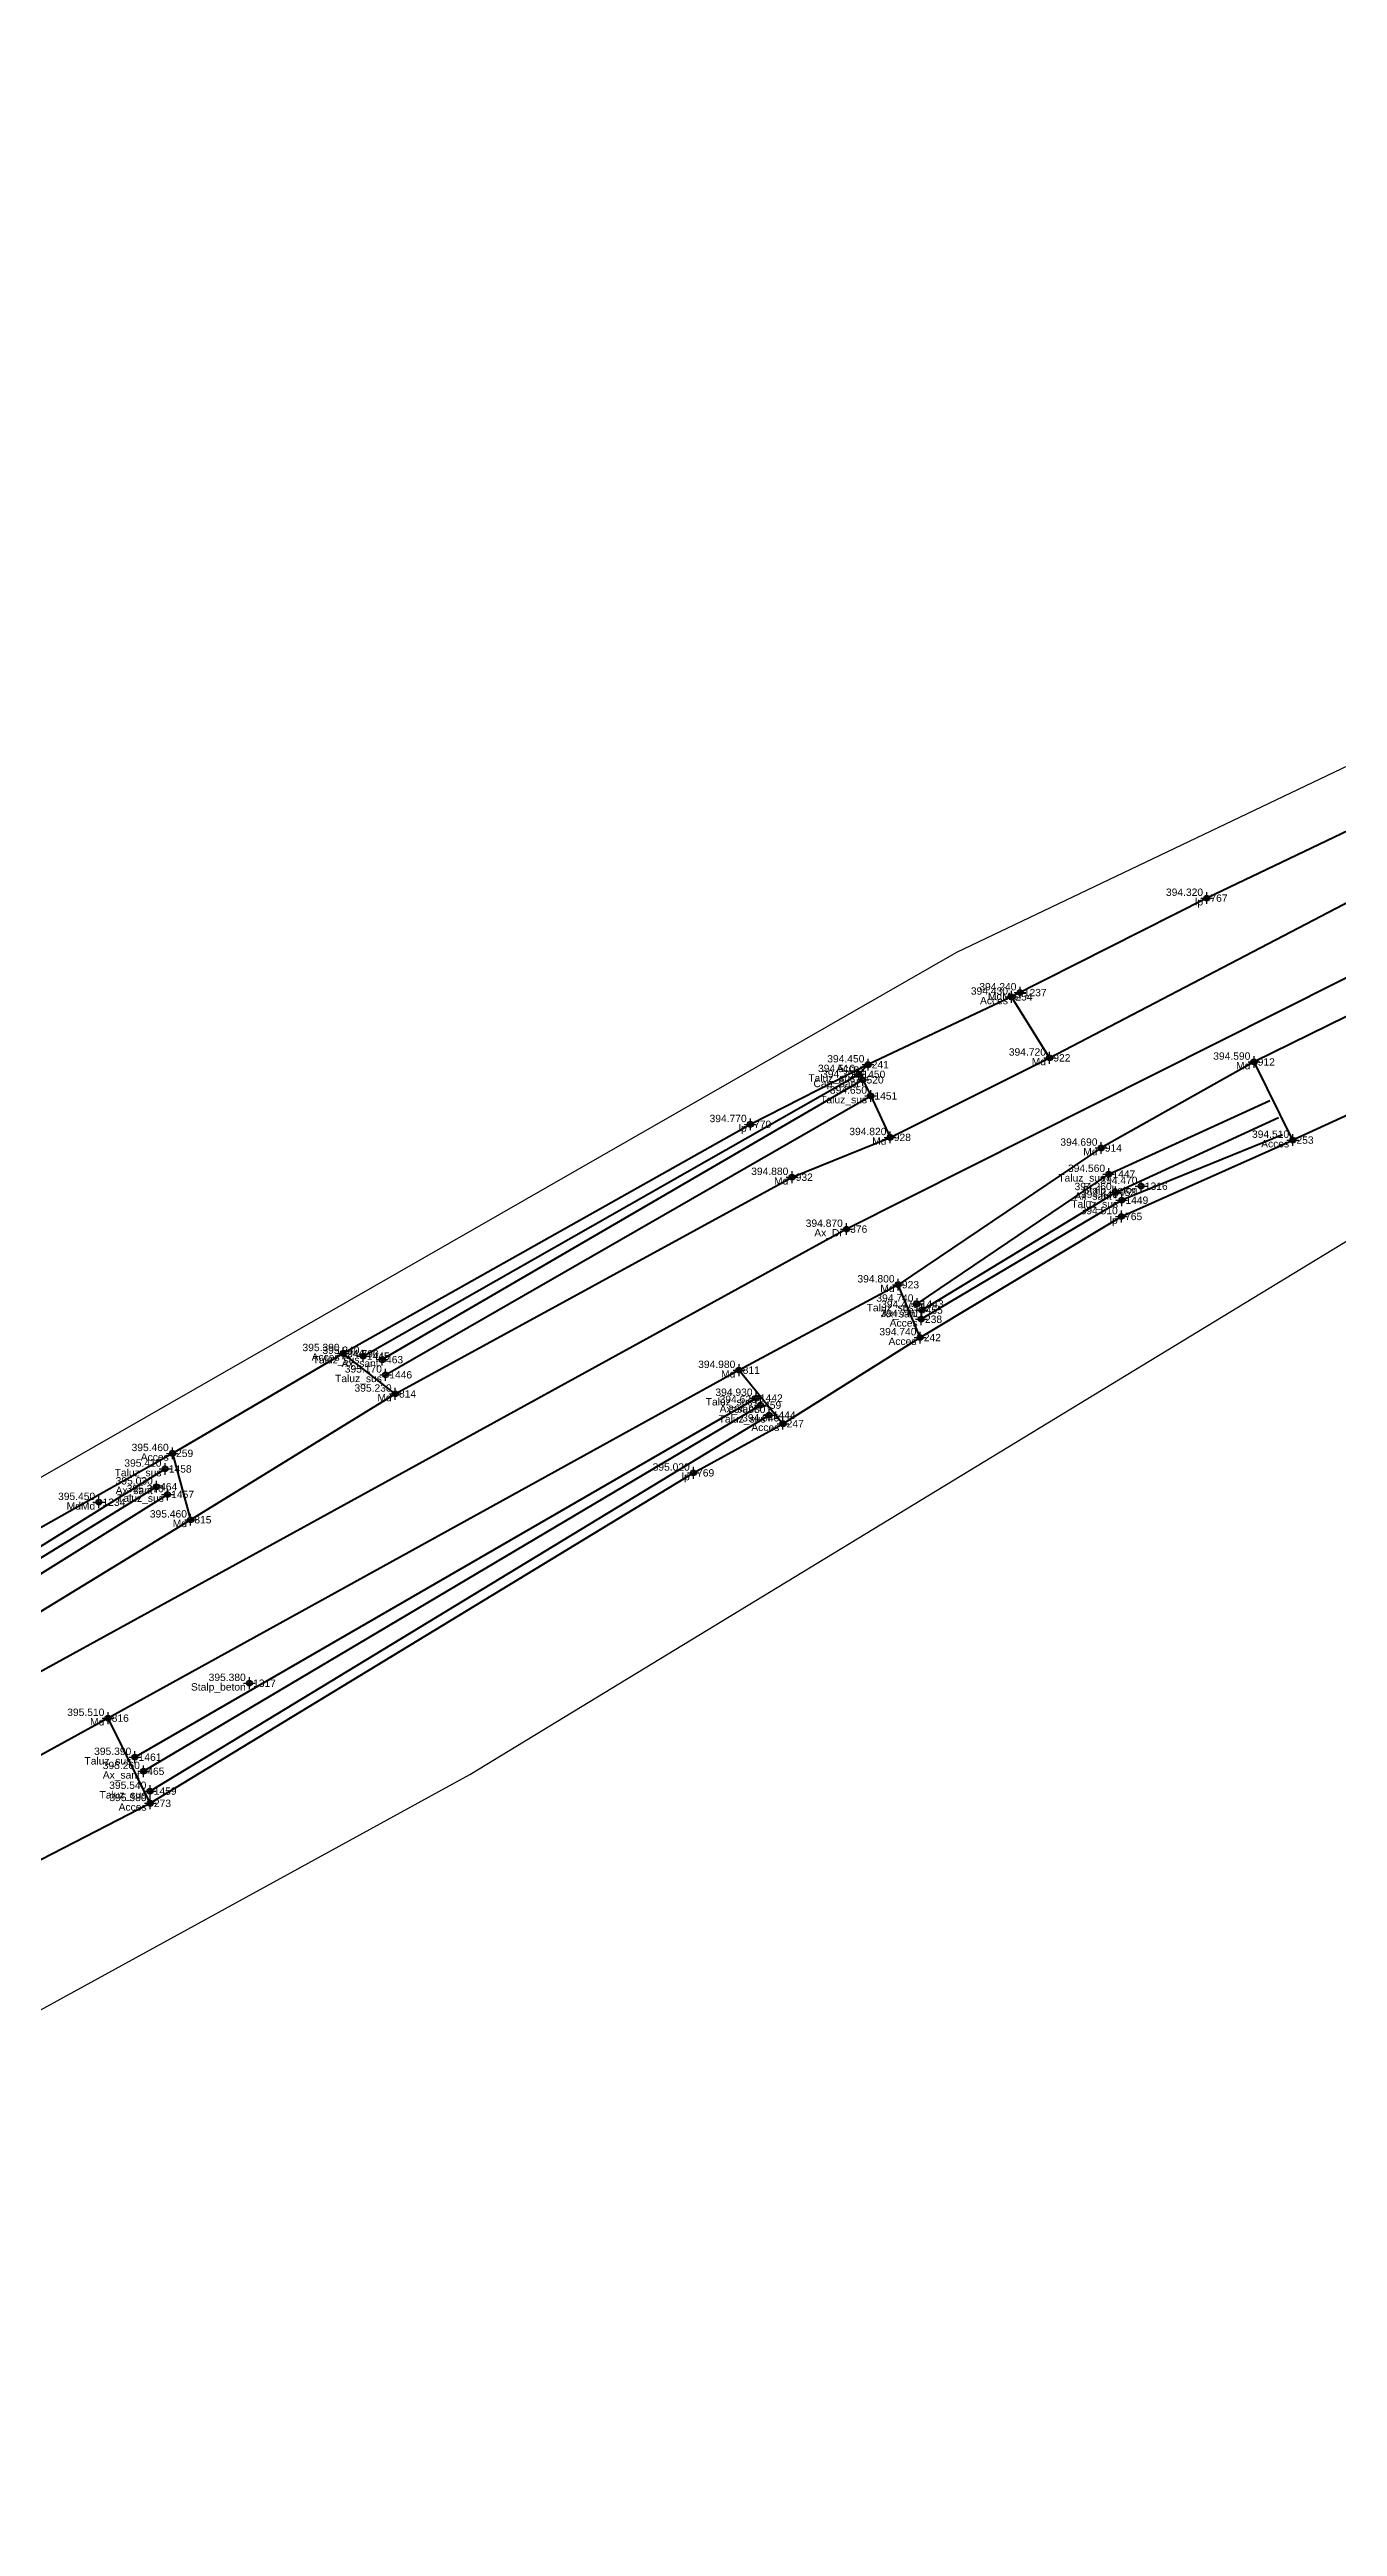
# Model space of a CAD drawing. Extents: x 396921 to 401273, y 555385 to 556691.
# Drawn here: x 400994.6 to 401038.4, y 555432.2 to 555516.3 of the extents above; entities that cross this region are included whole.
import ezdxf
from ezdxf.enums import TextEntityAlignment as Align

# ---------------------------------------------------------------- set-up
doc = ezdxf.new("R2010")
doc.units = 0
doc.header["$PDMODE"] = 34
doc.header["$PDSIZE"] = 0.2
for name, color, linetype in [('Boundary', 30, 'Continuous'), ('TOPO_CERC', 1, 'Continuous'), ('TOPO_CODE', 7, 'Continuous'), ('TOPO_ELEVATION', 7, 'Continuous'), ('TOPO_POINT_ID', 7, 'Continuous'), ('TOPO_POINTS', 7, 'Continuous'), ('TOPO_SYMBOL', 1, 'Continuous')]:
    doc.layers.add(name, color=color, linetype=linetype)
doc.layers.add('RO-LINES-LIN', color=7, linetype='Continuous', lineweight=25)
doc.styles.get("Standard").update_dxf_attribs({"font": 'arial.ttf'})

# ---------------------------------------------------------------- blocks, each defined once
blk = doc.blocks.new('PUNCTOPO')
at = {"layer": 'TOPO_CERC'}
blk.add_circle((0, 0), 0.25, dxfattribs=at)
at = {"layer": 'TOPO_SYMBOL'}
blk.add_point((0, 0), dxfattribs=at)

msp = doc.modelspace()

# ---------------------------------------------------------------- linework, layer by layer
at = {"layer": 'Boundary'}
for points in [[(400880.66, 555408.189), (400916.959, 555426.687), (400946.261, 555442.317), (400977.105, 555457.993), (401025.432, 555485.671), (401083.474, 555513.341), (401105.409, 555523.908), (401152.862, 555545.667), (401162.9, 555552.508), (401180.688, 555588.091), (401197.47, 555628.147), (401203.874, 555645.13), (401209.728, 555673.741)], [(400782.27, 555419.966), (400797.443, 555426.234), (400823.731, 555430.88), (400845.583, 555433.73), (400857.374, 555427.942), (400863.163, 555414.672), (400862.601, 555402.472), (400857.601, 555398.287), (400866.931, 555384.958), (400885.38, 555397.162), (400895.546, 555393.538), (400925.352, 555411.951), (401008.877, 555457.734), (401046.565, 555480.639), (401055.061, 555475.118), (401072.195, 555493.804), (401097.17, 555507.715), (401176.75, 555538.999), (401183.742, 555563.846), (401200.309, 555592.866), (401215.918, 555634.989), (401234.326, 555668.538)]]:
    msp.add_lwpolyline(points, dxfattribs=at)
at = {"layer": 'RO-LINES-LIN', "lineweight": 100}
for points in [[(401214.159, 555661.389, 395.68), (401208.976, 555638.929, 394.33), (401203.479, 555624.544, 393.87), (401178.708, 555569.229, 393.94), (401168.557, 555549.789, 393.88), (401164.726, 555545.703, 393.86), (401154.777, 555539.594, 393.87), (401118.275, 555524.8, 393.99), (401021.682, 555476.262, 394.87), (400953.042, 555438.594, 396.3), (400933.143, 555428.093, 396.67), (400917.402, 555420.535, 396.77), (400894.823, 555408.414, 396.69), (400875.034, 555399.312, 395.6)], [(401079.693, 555510.094, 394.36), (401051.755, 555496.01, 393.84), (401033.931, 555487.509, 394.32), (401027.298, 555484.153, 394.43)], [(400932.344, 555430.103, 396.56), (400940.787, 555434.485, 396.41), (400944.538, 555436.4, 396.33), (400952.756, 555440.131, 396.25), (400962.711, 555445.218, 396.07), (400967.765, 555447.829, 395.92), (400975.433, 555452.227, 395.76), (400981.324, 555455.35, 395.71), (400999.382, 555466.385, 395.46), (401006.341, 555470.663, 395.23), (401019.829, 555478.026, 394.88), (401023.165, 555479.379, 394.82), (401028.589, 555482.081, 394.72), (401080.095, 555508.961, 394.35)], [(401040.578, 555484.418, 394.49), (401035.539, 555481.942, 394.59), (401030.341, 555479.019, 394.69), (401023.442, 555474.373, 394.8), (401018.027, 555471.468, 394.98), (400996.573, 555459.644, 395.51), (400991.991, 555457.128, 395.58), (400971.849, 555445.501, 395.9), (400967.286, 555443.093, 395.97), (400958.042, 555438.767, 396.21), (400953.614, 555436.631, 396.32), (400945.067, 555431.822, 396.47), (400940.735, 555429.271, 396.58), (400922.103, 555420.452, 396.79), (400916.597, 555417.666, 396.8), (400898.717, 555405.81, 396.93), (400895.384, 555402.911, 396.97), (400890.683, 555398.99, 397.11)], [(401027.298, 555484.153, 394.43), (401022.415, 555481.85, 394.45), (401022.099, 555481.522, 394.51), (401022.238, 555481.334, 394.35), (401022.505, 555480.787, 394.65), (401023.165, 555479.379, 394.82), (401028.589, 555482.081, 394.72), (401027.298, 555484.153, 394.43)], [(401040.578, 555484.418, 394.49), (401041.632, 555481.47, 394.4), (401036.857, 555479.287, 394.51), (401035.539, 555481.942, 394.59)], [(401022.415, 555481.85, 394.45), (401018.413, 555479.821, 394.77), (401004.572, 555472.039, 395.39), (401004.572, 555472.039, 395.39)], [(401005.248, 555471.947, 395.24), (401022.099, 555481.522, 394.51)], [(401022.238, 555481.334, 394.35), (401005.899, 555471.826, 394.79)], [(401006.01, 555471.311, 395.17), (401022.505, 555480.787, 394.65)], [(401024.084, 555473.719, 394.74), (401030.6, 555478.129, 394.56), (401036.076, 555480.633, 394.434)], [(401024.249, 555473.51, 394.47), (401030.824, 555477.511, 394.26), (401036.373, 555480.053, 394.142)], [(401024.186, 555472.576, 394.74), (401031.03, 555476.691, 394.51), (401036.857, 555479.287, 394.51)], [(401036.51, 555479.463, 394.42), (401031.041, 555477.244, 394.44), (401024.225, 555473.199, 394.74)], [(401018.027, 555471.468, 394.98), (401019.522, 555469.649, 394.94), (401024.186, 555472.576, 394.74), (401023.442, 555474.373, 394.8)], [(401006.341, 555470.663, 395.23), (401004.572, 555472.039, 395.39), (400998.761, 555468.642, 395.46), (400999.382, 555466.385, 395.46)], [(400997.488, 555458.318, 395.39), (401018.612, 555470.519, 394.93)], [(400997.781, 555457.838, 395.26), (401018.755, 555470.28, 394.62)], [(401019.051, 555469.939, 394.93), (400998.001, 555457.164, 395.54)], [(400998.008, 555456.749, 395.58), (401016.477, 555467.979, 395.02), (401019.522, 555469.649, 394.94)], [(400998.761, 555468.642, 395.46), (400985.03, 555460.913, 395.58), (400980.165, 555457.305, 395.49)], [(400980.315, 555456.798, 395.6), (400998.514, 555468.113, 395.41)], [(400998.218, 555467.507, 395.03), (400980.54, 555456.637, 395.38)], [(400980.921, 555456.196, 395.59), (400998.595, 555467.244, 395.37)], [(400991.991, 555457.128, 395.58), (400993.22, 555455.452, 395.647), (400993.585, 555454.481, 395.68), (400998.008, 555456.749, 395.58), (400996.573, 555459.644, 395.51)]]:
    msp.add_polyline3d(points, dxfattribs=at)

# ---------------------------------------------------------------- block references
at = {"layer": 'TOPO_POINTS'}
ref = msp.add_blockref('PUNCTOPO', (401033.931, 555487.509, 394.32), dxfattribs=dict(at, xscale=0.25, yscale=0.25, zscale=0.25))
ref.add_attrib('POINT', '767', dxfattribs={"layer": 'TOPO_POINT_ID', "height": 0.25}).set_placement((401034.056, 555487.509, 394.32), align=Align.MIDDLE_LEFT)
ref.add_attrib('ELEVATION', '394.320', dxfattribs={"layer": 'TOPO_ELEVATION', "height": 0.25}).set_placement((401033.806, 555487.509, 394.32), align=Align.BOTTOM_RIGHT)
ref.add_attrib('CODE', 'lp', dxfattribs={"layer": 'TOPO_CODE', "height": 0.25}).set_placement((401033.806, 555487.509, 394.32), align=Align.TOP_RIGHT)
ref = msp.add_blockref('PUNCTOPO', (401027.585, 555484.299, 394.24), dxfattribs=dict(at, xscale=0.25, yscale=0.25, zscale=0.25))
ref.add_attrib('POINT', '1237', dxfattribs={"layer": 'TOPO_POINT_ID', "height": 0.25}).set_placement((401027.71, 555484.299, 394.24), align=Align.MIDDLE_LEFT)
ref.add_attrib('ELEVATION', '394.240', dxfattribs={"layer": 'TOPO_ELEVATION', "height": 0.25}).set_placement((401027.46, 555484.299, 394.24), align=Align.BOTTOM_RIGHT)
ref.add_attrib('CODE', 'MdMd', dxfattribs={"layer": 'TOPO_CODE', "height": 0.25}).set_placement((401027.46, 555484.299, 394.24), align=Align.TOP_RIGHT)
ref = msp.add_blockref('PUNCTOPO', (401027.298, 555484.153, 394.43), dxfattribs=dict(at, xscale=0.25, yscale=0.25, zscale=0.25))
ref.add_attrib('POINT', '254', dxfattribs={"layer": 'TOPO_POINT_ID', "height": 0.25}).set_placement((401027.423, 555484.153, 394.43), align=Align.MIDDLE_LEFT)
ref.add_attrib('ELEVATION', '394.430', dxfattribs={"layer": 'TOPO_ELEVATION', "height": 0.25}).set_placement((401027.173, 555484.153, 394.43), align=Align.BOTTOM_RIGHT)
ref.add_attrib('CODE', 'Acces', dxfattribs={"layer": 'TOPO_CODE', "height": 0.25}).set_placement((401027.173, 555484.153, 394.43), align=Align.TOP_RIGHT)
ref = msp.add_blockref('PUNCTOPO', (401022.415, 555481.85, 394.45), dxfattribs=dict(at, xscale=0.25, yscale=0.25, zscale=0.25))
ref.add_attrib('POINT', '241', dxfattribs={"layer": 'TOPO_POINT_ID', "height": 0.25}).set_placement((401022.54, 555481.85, 394.45), align=Align.MIDDLE_LEFT)
ref.add_attrib('ELEVATION', '394.450', dxfattribs={"layer": 'TOPO_ELEVATION', "height": 0.25}).set_placement((401022.29, 555481.85, 394.45), align=Align.BOTTOM_RIGHT)
ref.add_attrib('CODE', 'Acces', dxfattribs={"layer": 'TOPO_CODE', "height": 0.25}).set_placement((401022.29, 555481.85, 394.45), align=Align.TOP_RIGHT)
ref = msp.add_blockref('PUNCTOPO', (401028.589, 555482.081, 394.72), dxfattribs=dict(at, xscale=0.25, yscale=0.25, zscale=0.25))
ref.add_attrib('POINT', '922', dxfattribs={"layer": 'TOPO_POINT_ID', "height": 0.25}).set_placement((401028.714, 555482.081, 394.72), align=Align.MIDDLE_LEFT)
ref.add_attrib('ELEVATION', '394.720', dxfattribs={"layer": 'TOPO_ELEVATION', "height": 0.25}).set_placement((401028.464, 555482.081, 394.72), align=Align.BOTTOM_RIGHT)
ref.add_attrib('CODE', 'Md', dxfattribs={"layer": 'TOPO_CODE', "height": 0.25}).set_placement((401028.464, 555482.081, 394.72), align=Align.TOP_RIGHT)
ref = msp.add_blockref('PUNCTOPO', (401035.539, 555481.942, 394.59), dxfattribs=dict(at, xscale=0.25, yscale=0.25, zscale=0.25))
ref.add_attrib('POINT', '912', dxfattribs={"layer": 'TOPO_POINT_ID', "height": 0.25}).set_placement((401035.664, 555481.942, 394.59), align=Align.MIDDLE_LEFT)
ref.add_attrib('ELEVATION', '394.590', dxfattribs={"layer": 'TOPO_ELEVATION', "height": 0.25}).set_placement((401035.414, 555481.942, 394.59), align=Align.BOTTOM_RIGHT)
ref.add_attrib('CODE', 'Md', dxfattribs={"layer": 'TOPO_CODE', "height": 0.25}).set_placement((401035.414, 555481.942, 394.59), align=Align.TOP_RIGHT)
ref = msp.add_blockref('PUNCTOPO', (401022.099, 555481.522, 394.51), dxfattribs=dict(at, xscale=0.25, yscale=0.25, zscale=0.25))
ref.add_attrib('POINT', '1450', dxfattribs={"layer": 'TOPO_POINT_ID', "height": 0.25}).set_placement((401022.224, 555481.522, 394.51), align=Align.MIDDLE_LEFT)
ref.add_attrib('ELEVATION', '394.510', dxfattribs={"layer": 'TOPO_ELEVATION', "height": 0.25}).set_placement((401021.974, 555481.522, 394.51), align=Align.BOTTOM_RIGHT)
ref.add_attrib('CODE', 'Taluz_sus', dxfattribs={"layer": 'TOPO_CODE', "height": 0.25}).set_placement((401021.974, 555481.522, 394.51), align=Align.TOP_RIGHT)
ref = msp.add_blockref('PUNCTOPO', (401022.238, 555481.334, 394.35), dxfattribs=dict(at, xscale=0.25, yscale=0.25, zscale=0.25))
ref.add_attrib('POINT', '520', dxfattribs={"layer": 'TOPO_POINT_ID', "height": 0.25}).set_placement((401022.363, 555481.334, 394.35), align=Align.MIDDLE_LEFT)
ref.add_attrib('ELEVATION', '394.350', dxfattribs={"layer": 'TOPO_ELEVATION', "height": 0.25}).set_placement((401022.113, 555481.334, 394.35), align=Align.BOTTOM_RIGHT)
ref.add_attrib('CODE', 'Cap_Sant', dxfattribs={"layer": 'TOPO_CODE', "height": 0.25}).set_placement((401022.113, 555481.334, 394.35), align=Align.TOP_RIGHT)
ref = msp.add_blockref('PUNCTOPO', (401022.505, 555480.787, 394.65), dxfattribs=dict(at, xscale=0.25, yscale=0.25, zscale=0.25))
ref.add_attrib('POINT', '1451', dxfattribs={"layer": 'TOPO_POINT_ID', "height": 0.25}).set_placement((401022.63, 555480.787, 394.65), align=Align.MIDDLE_LEFT)
ref.add_attrib('ELEVATION', '394.650', dxfattribs={"layer": 'TOPO_ELEVATION', "height": 0.25}).set_placement((401022.38, 555480.787, 394.65), align=Align.BOTTOM_RIGHT)
ref.add_attrib('CODE', 'Taluz_sus', dxfattribs={"layer": 'TOPO_CODE', "height": 0.25}).set_placement((401022.38, 555480.787, 394.65), align=Align.TOP_RIGHT)
ref = msp.add_blockref('PUNCTOPO', (401018.413, 555479.821, 394.77), dxfattribs=dict(at, xscale=0.25, yscale=0.25, zscale=0.25))
ref.add_attrib('POINT', '770', dxfattribs={"layer": 'TOPO_POINT_ID', "height": 0.25}).set_placement((401018.538, 555479.821, 394.77), align=Align.MIDDLE_LEFT)
ref.add_attrib('ELEVATION', '394.770', dxfattribs={"layer": 'TOPO_ELEVATION', "height": 0.25}).set_placement((401018.288, 555479.821, 394.77), align=Align.BOTTOM_RIGHT)
ref.add_attrib('CODE', 'lp', dxfattribs={"layer": 'TOPO_CODE', "height": 0.25}).set_placement((401018.288, 555479.821, 394.77), align=Align.TOP_RIGHT)
ref = msp.add_blockref('PUNCTOPO', (401023.165, 555479.379, 394.82), dxfattribs=dict(at, xscale=0.25, yscale=0.25, zscale=0.25))
ref.add_attrib('POINT', '928', dxfattribs={"layer": 'TOPO_POINT_ID', "height": 0.25}).set_placement((401023.29, 555479.379, 394.82), align=Align.MIDDLE_LEFT)
ref.add_attrib('ELEVATION', '394.820', dxfattribs={"layer": 'TOPO_ELEVATION', "height": 0.25}).set_placement((401023.04, 555479.379, 394.82), align=Align.BOTTOM_RIGHT)
ref.add_attrib('CODE', 'Md', dxfattribs={"layer": 'TOPO_CODE', "height": 0.25}).set_placement((401023.04, 555479.379, 394.82), align=Align.TOP_RIGHT)
ref = msp.add_blockref('PUNCTOPO', (401036.857, 555479.287, 394.51), dxfattribs=dict(at, xscale=0.25, yscale=0.25, zscale=0.25))
ref.add_attrib('POINT', '253', dxfattribs={"layer": 'TOPO_POINT_ID', "height": 0.25}).set_placement((401036.982, 555479.287, 394.51), align=Align.MIDDLE_LEFT)
ref.add_attrib('ELEVATION', '394.510', dxfattribs={"layer": 'TOPO_ELEVATION', "height": 0.25}).set_placement((401036.732, 555479.287, 394.51), align=Align.BOTTOM_RIGHT)
ref.add_attrib('CODE', 'Acces', dxfattribs={"layer": 'TOPO_CODE', "height": 0.25}).set_placement((401036.732, 555479.287, 394.51), align=Align.TOP_RIGHT)
ref = msp.add_blockref('PUNCTOPO', (401030.341, 555479.019, 394.69), dxfattribs=dict(at, xscale=0.25, yscale=0.25, zscale=0.25))
ref.add_attrib('POINT', '914', dxfattribs={"layer": 'TOPO_POINT_ID', "height": 0.25}).set_placement((401030.466, 555479.019, 394.69), align=Align.MIDDLE_LEFT)
ref.add_attrib('ELEVATION', '394.690', dxfattribs={"layer": 'TOPO_ELEVATION', "height": 0.25}).set_placement((401030.216, 555479.019, 394.69), align=Align.BOTTOM_RIGHT)
ref.add_attrib('CODE', 'Md', dxfattribs={"layer": 'TOPO_CODE', "height": 0.25}).set_placement((401030.216, 555479.019, 394.69), align=Align.TOP_RIGHT)
ref = msp.add_blockref('PUNCTOPO', (401019.829, 555478.026, 394.88), dxfattribs=dict(at, xscale=0.25, yscale=0.25, zscale=0.25))
ref.add_attrib('POINT', '932', dxfattribs={"layer": 'TOPO_POINT_ID', "height": 0.25}).set_placement((401019.954, 555478.026, 394.88), align=Align.MIDDLE_LEFT)
ref.add_attrib('ELEVATION', '394.880', dxfattribs={"layer": 'TOPO_ELEVATION', "height": 0.25}).set_placement((401019.704, 555478.026, 394.88), align=Align.BOTTOM_RIGHT)
ref.add_attrib('CODE', 'Md', dxfattribs={"layer": 'TOPO_CODE', "height": 0.25}).set_placement((401019.704, 555478.026, 394.88), align=Align.TOP_RIGHT)
ref = msp.add_blockref('PUNCTOPO', (401030.6, 555478.129, 394.56), dxfattribs=dict(at, xscale=0.25, yscale=0.25, zscale=0.25))
ref.add_attrib('POINT', '1447', dxfattribs={"layer": 'TOPO_POINT_ID', "height": 0.25}).set_placement((401030.725, 555478.129, 394.56), align=Align.MIDDLE_LEFT)
ref.add_attrib('ELEVATION', '394.560', dxfattribs={"layer": 'TOPO_ELEVATION', "height": 0.25}).set_placement((401030.475, 555478.129, 394.56), align=Align.BOTTOM_RIGHT)
ref.add_attrib('CODE', 'Taluz_sus', dxfattribs={"layer": 'TOPO_CODE', "height": 0.25}).set_placement((401030.475, 555478.129, 394.56), align=Align.TOP_RIGHT)
ref = msp.add_blockref('PUNCTOPO', (401031.7, 555477.719, 394.47), dxfattribs=dict(at, xscale=0.25, yscale=0.25, zscale=0.25))
ref.add_attrib('POINT', '1316', dxfattribs={"layer": 'TOPO_POINT_ID', "height": 0.25}).set_placement((401031.825, 555477.719, 394.47), align=Align.MIDDLE_LEFT)
ref.add_attrib('ELEVATION', '394.470', dxfattribs={"layer": 'TOPO_ELEVATION', "height": 0.25}).set_placement((401031.575, 555477.719, 394.47), align=Align.BOTTOM_RIGHT)
ref.add_attrib('CODE', 'Stalp_beton', dxfattribs={"layer": 'TOPO_CODE', "height": 0.25}).set_placement((401031.575, 555477.719, 394.47), align=Align.TOP_RIGHT)
ref = msp.add_blockref('PUNCTOPO', (401031.041, 555477.244, 394.44), dxfattribs=dict(at, xscale=0.25, yscale=0.25, zscale=0.25))
ref.add_attrib('POINT', '1449', dxfattribs={"layer": 'TOPO_POINT_ID', "height": 0.25}).set_placement((401031.166, 555477.244, 394.44), align=Align.MIDDLE_LEFT)
ref.add_attrib('ELEVATION', '394.440', dxfattribs={"layer": 'TOPO_ELEVATION', "height": 0.25}).set_placement((401030.916, 555477.244, 394.44), align=Align.BOTTOM_RIGHT)
ref.add_attrib('CODE', 'Taluz_sus', dxfattribs={"layer": 'TOPO_CODE', "height": 0.25}).set_placement((401030.916, 555477.244, 394.44), align=Align.TOP_RIGHT)
ref = msp.add_blockref('PUNCTOPO', (401030.824, 555477.511, 394.26), dxfattribs=dict(at, xscale=0.25, yscale=0.25, zscale=0.25))
ref.add_attrib('POINT', '453', dxfattribs={"layer": 'TOPO_POINT_ID', "height": 0.25}).set_placement((401030.949, 555477.511, 394.26), align=Align.MIDDLE_LEFT)
ref.add_attrib('ELEVATION', '394.260', dxfattribs={"layer": 'TOPO_ELEVATION', "height": 0.25}).set_placement((401030.699, 555477.511, 394.26), align=Align.BOTTOM_RIGHT)
ref.add_attrib('CODE', 'Ax_sant', dxfattribs={"layer": 'TOPO_CODE', "height": 0.25}).set_placement((401030.699, 555477.511, 394.26), align=Align.TOP_RIGHT)
ref = msp.add_blockref('PUNCTOPO', (401031.03, 555476.691, 394.51), dxfattribs=dict(at, xscale=0.25, yscale=0.25, zscale=0.25))
ref.add_attrib('POINT', '765', dxfattribs={"layer": 'TOPO_POINT_ID', "height": 0.25}).set_placement((401031.155, 555476.691, 394.51), align=Align.MIDDLE_LEFT)
ref.add_attrib('ELEVATION', '394.510', dxfattribs={"layer": 'TOPO_ELEVATION', "height": 0.25}).set_placement((401030.905, 555476.691, 394.51), align=Align.BOTTOM_RIGHT)
ref.add_attrib('CODE', 'lp', dxfattribs={"layer": 'TOPO_CODE', "height": 0.25}).set_placement((401030.905, 555476.691, 394.51), align=Align.TOP_RIGHT)
ref = msp.add_blockref('PUNCTOPO', (401021.682, 555476.262, 394.87), dxfattribs=dict(at, xscale=0.25, yscale=0.25, zscale=0.25))
ref.add_attrib('POINT', '376', dxfattribs={"layer": 'TOPO_POINT_ID', "height": 0.25}).set_placement((401021.807, 555476.262, 394.87), align=Align.MIDDLE_LEFT)
ref.add_attrib('ELEVATION', '394.870', dxfattribs={"layer": 'TOPO_ELEVATION', "height": 0.25}).set_placement((401021.557, 555476.262, 394.87), align=Align.BOTTOM_RIGHT)
ref.add_attrib('CODE', 'Ax_Dr', dxfattribs={"layer": 'TOPO_CODE', "height": 0.25}).set_placement((401021.557, 555476.262, 394.87), align=Align.TOP_RIGHT)
ref = msp.add_blockref('PUNCTOPO', (401023.442, 555474.373, 394.8), dxfattribs=dict(at, xscale=0.25, yscale=0.25, zscale=0.25))
ref.add_attrib('POINT', '923', dxfattribs={"layer": 'TOPO_POINT_ID', "height": 0.25}).set_placement((401023.567, 555474.373, 394.8), align=Align.MIDDLE_LEFT)
ref.add_attrib('ELEVATION', '394.800', dxfattribs={"layer": 'TOPO_ELEVATION', "height": 0.25}).set_placement((401023.317, 555474.373, 394.8), align=Align.BOTTOM_RIGHT)
ref.add_attrib('CODE', 'Md', dxfattribs={"layer": 'TOPO_CODE', "height": 0.25}).set_placement((401023.317, 555474.373, 394.8), align=Align.TOP_RIGHT)
ref = msp.add_blockref('PUNCTOPO', (401024.084, 555473.719, 394.74), dxfattribs=dict(at, xscale=0.25, yscale=0.25, zscale=0.25))
ref.add_attrib('POINT', '1443', dxfattribs={"layer": 'TOPO_POINT_ID', "height": 0.25}).set_placement((401024.209, 555473.719, 394.74), align=Align.MIDDLE_LEFT)
ref.add_attrib('ELEVATION', '394.740', dxfattribs={"layer": 'TOPO_ELEVATION', "height": 0.25}).set_placement((401023.959, 555473.719, 394.74), align=Align.BOTTOM_RIGHT)
ref.add_attrib('CODE', 'Taluz_sus', dxfattribs={"layer": 'TOPO_CODE', "height": 0.25}).set_placement((401023.959, 555473.719, 394.74), align=Align.TOP_RIGHT)
ref = msp.add_blockref('PUNCTOPO', (401024.249, 555473.51, 394.47), dxfattribs=dict(at, xscale=0.25, yscale=0.25, zscale=0.25))
ref.add_attrib('POINT', '455', dxfattribs={"layer": 'TOPO_POINT_ID', "height": 0.25}).set_placement((401024.374, 555473.51, 394.47), align=Align.MIDDLE_LEFT)
ref.add_attrib('ELEVATION', '394.470', dxfattribs={"layer": 'TOPO_ELEVATION', "height": 0.25}).set_placement((401024.124, 555473.51, 394.47), align=Align.BOTTOM_RIGHT)
ref.add_attrib('CODE', 'Ax_sant', dxfattribs={"layer": 'TOPO_CODE', "height": 0.25}).set_placement((401024.124, 555473.51, 394.47), align=Align.TOP_RIGHT)
ref = msp.add_blockref('PUNCTOPO', (401024.186, 555472.576, 394.74), dxfattribs=dict(at, xscale=0.25, yscale=0.25, zscale=0.25))
ref.add_attrib('POINT', '242', dxfattribs={"layer": 'TOPO_POINT_ID', "height": 0.25}).set_placement((401024.311, 555472.576, 394.74), align=Align.MIDDLE_LEFT)
ref.add_attrib('ELEVATION', '394.740', dxfattribs={"layer": 'TOPO_ELEVATION', "height": 0.25}).set_placement((401024.061, 555472.576, 394.74), align=Align.BOTTOM_RIGHT)
ref.add_attrib('CODE', 'Acces', dxfattribs={"layer": 'TOPO_CODE', "height": 0.25}).set_placement((401024.061, 555472.576, 394.74), align=Align.TOP_RIGHT)
ref = msp.add_blockref('PUNCTOPO', (401024.225, 555473.199, 394.74), dxfattribs=dict(at, xscale=0.25, yscale=0.25, zscale=0.25))
ref.add_attrib('POINT', '238', dxfattribs={"layer": 'TOPO_POINT_ID', "height": 0.25}).set_placement((401024.35, 555473.199, 394.74), align=Align.MIDDLE_LEFT)
ref.add_attrib('ELEVATION', '394.740', dxfattribs={"layer": 'TOPO_ELEVATION', "height": 0.25}).set_placement((401024.1, 555473.199, 394.74), align=Align.BOTTOM_RIGHT)
ref.add_attrib('CODE', 'Acces', dxfattribs={"layer": 'TOPO_CODE', "height": 0.25}).set_placement((401024.1, 555473.199, 394.74), align=Align.TOP_RIGHT)
ref = msp.add_blockref('PUNCTOPO', (401004.572, 555472.039, 395.39), dxfattribs=dict(at, xscale=0.25, yscale=0.25, zscale=0.25))
ref.add_attrib('POINT', '244', dxfattribs={"layer": 'TOPO_POINT_ID', "height": 0.25}).set_placement((401004.697, 555472.039, 395.39), align=Align.MIDDLE_LEFT)
ref.add_attrib('ELEVATION', '395.390', dxfattribs={"layer": 'TOPO_ELEVATION', "height": 0.25}).set_placement((401004.447, 555472.039, 395.39), align=Align.BOTTOM_RIGHT)
ref.add_attrib('CODE', 'Acces', dxfattribs={"layer": 'TOPO_CODE', "height": 0.25}).set_placement((401004.447, 555472.039, 395.39), align=Align.TOP_RIGHT)
ref = msp.add_blockref('PUNCTOPO', (401005.248, 555471.947, 395.24), dxfattribs=dict(at, xscale=0.25, yscale=0.25, zscale=0.25))
ref.add_attrib('POINT', '1445', dxfattribs={"layer": 'TOPO_POINT_ID', "height": 0.25}).set_placement((401005.373, 555471.947, 395.24), align=Align.MIDDLE_LEFT)
ref.add_attrib('ELEVATION', '395.240', dxfattribs={"layer": 'TOPO_ELEVATION', "height": 0.25}).set_placement((401005.123, 555471.947, 395.24), align=Align.BOTTOM_RIGHT)
ref.add_attrib('CODE', 'Taluz_sus', dxfattribs={"layer": 'TOPO_CODE', "height": 0.25}).set_placement((401005.123, 555471.947, 395.24), align=Align.TOP_RIGHT)
ref = msp.add_blockref('PUNCTOPO', (401005.899, 555471.826, 394.79), dxfattribs=dict(at, xscale=0.25, yscale=0.25, zscale=0.25))
ref.add_attrib('POINT', '463', dxfattribs={"layer": 'TOPO_POINT_ID', "height": 0.25}).set_placement((401006.024, 555471.826, 394.79), align=Align.MIDDLE_LEFT)
ref.add_attrib('ELEVATION', '394.790', dxfattribs={"layer": 'TOPO_ELEVATION', "height": 0.25}).set_placement((401005.774, 555471.826, 394.79), align=Align.BOTTOM_RIGHT)
ref.add_attrib('CODE', 'Ax_sant', dxfattribs={"layer": 'TOPO_CODE', "height": 0.25}).set_placement((401005.774, 555471.826, 394.79), align=Align.TOP_RIGHT)
ref = msp.add_blockref('PUNCTOPO', (401006.01, 555471.311, 395.17), dxfattribs=dict(at, xscale=0.25, yscale=0.25, zscale=0.25))
ref.add_attrib('POINT', '1446', dxfattribs={"layer": 'TOPO_POINT_ID', "height": 0.25}).set_placement((401006.135, 555471.311, 395.17), align=Align.MIDDLE_LEFT)
ref.add_attrib('ELEVATION', '395.170', dxfattribs={"layer": 'TOPO_ELEVATION', "height": 0.25}).set_placement((401005.885, 555471.311, 395.17), align=Align.BOTTOM_RIGHT)
ref.add_attrib('CODE', 'Taluz_sus', dxfattribs={"layer": 'TOPO_CODE', "height": 0.25}).set_placement((401005.885, 555471.311, 395.17), align=Align.TOP_RIGHT)
ref = msp.add_blockref('PUNCTOPO', (401018.027, 555471.468, 394.98), dxfattribs=dict(at, xscale=0.25, yscale=0.25, zscale=0.25))
ref.add_attrib('POINT', '811', dxfattribs={"layer": 'TOPO_POINT_ID', "height": 0.25}).set_placement((401018.152, 555471.468, 394.98), align=Align.MIDDLE_LEFT)
ref.add_attrib('ELEVATION', '394.980', dxfattribs={"layer": 'TOPO_ELEVATION', "height": 0.25}).set_placement((401017.902, 555471.468, 394.98), align=Align.BOTTOM_RIGHT)
ref.add_attrib('CODE', 'Md', dxfattribs={"layer": 'TOPO_CODE', "height": 0.25}).set_placement((401017.902, 555471.468, 394.98), align=Align.TOP_RIGHT)
ref = msp.add_blockref('PUNCTOPO', (401006.341, 555470.663, 395.23), dxfattribs=dict(at, xscale=0.25, yscale=0.25, zscale=0.25))
ref.add_attrib('POINT', '814', dxfattribs={"layer": 'TOPO_POINT_ID', "height": 0.25}).set_placement((401006.466, 555470.663, 395.23), align=Align.MIDDLE_LEFT)
ref.add_attrib('ELEVATION', '395.230', dxfattribs={"layer": 'TOPO_ELEVATION', "height": 0.25}).set_placement((401006.216, 555470.663, 395.23), align=Align.BOTTOM_RIGHT)
ref.add_attrib('CODE', 'Md', dxfattribs={"layer": 'TOPO_CODE', "height": 0.25}).set_placement((401006.216, 555470.663, 395.23), align=Align.TOP_RIGHT)
ref = msp.add_blockref('PUNCTOPO', (401018.612, 555470.519, 394.93), dxfattribs=dict(at, xscale=0.25, yscale=0.25, zscale=0.25))
ref.add_attrib('POINT', '1442', dxfattribs={"layer": 'TOPO_POINT_ID', "height": 0.25}).set_placement((401018.737, 555470.519, 394.93), align=Align.MIDDLE_LEFT)
ref.add_attrib('ELEVATION', '394.930', dxfattribs={"layer": 'TOPO_ELEVATION', "height": 0.25}).set_placement((401018.487, 555470.519, 394.93), align=Align.BOTTOM_RIGHT)
ref.add_attrib('CODE', 'Taluz_sus', dxfattribs={"layer": 'TOPO_CODE', "height": 0.25}).set_placement((401018.487, 555470.519, 394.93), align=Align.TOP_RIGHT)
ref = msp.add_blockref('PUNCTOPO', (401018.755, 555470.28, 394.62), dxfattribs=dict(at, xscale=0.25, yscale=0.25, zscale=0.25))
ref.add_attrib('POINT', '459', dxfattribs={"layer": 'TOPO_POINT_ID', "height": 0.25}).set_placement((401018.88, 555470.28, 394.62), align=Align.MIDDLE_LEFT)
ref.add_attrib('ELEVATION', '394.620', dxfattribs={"layer": 'TOPO_ELEVATION', "height": 0.25}).set_placement((401018.63, 555470.28, 394.62), align=Align.BOTTOM_RIGHT)
ref.add_attrib('CODE', 'Ax_sant', dxfattribs={"layer": 'TOPO_CODE', "height": 0.25}).set_placement((401018.63, 555470.28, 394.62), align=Align.TOP_RIGHT)
ref = msp.add_blockref('PUNCTOPO', (401019.051, 555469.939, 394.93), dxfattribs=dict(at, xscale=0.25, yscale=0.25, zscale=0.25))
ref.add_attrib('POINT', '1444', dxfattribs={"layer": 'TOPO_POINT_ID', "height": 0.25}).set_placement((401019.176, 555469.939, 394.93), align=Align.MIDDLE_LEFT)
ref.add_attrib('ELEVATION', '394.930', dxfattribs={"layer": 'TOPO_ELEVATION', "height": 0.25}).set_placement((401018.926, 555469.939, 394.93), align=Align.BOTTOM_RIGHT)
ref.add_attrib('CODE', 'Taluz_sus', dxfattribs={"layer": 'TOPO_CODE', "height": 0.25}).set_placement((401018.926, 555469.939, 394.93), align=Align.TOP_RIGHT)
ref = msp.add_blockref('PUNCTOPO', (401019.522, 555469.649, 394.94), dxfattribs=dict(at, xscale=0.25, yscale=0.25, zscale=0.25))
ref.add_attrib('POINT', '247', dxfattribs={"layer": 'TOPO_POINT_ID', "height": 0.25}).set_placement((401019.647, 555469.649, 394.94), align=Align.MIDDLE_LEFT)
ref.add_attrib('ELEVATION', '394.940', dxfattribs={"layer": 'TOPO_ELEVATION', "height": 0.25}).set_placement((401019.397, 555469.649, 394.94), align=Align.BOTTOM_RIGHT)
ref.add_attrib('CODE', 'Acces', dxfattribs={"layer": 'TOPO_CODE', "height": 0.25}).set_placement((401019.397, 555469.649, 394.94), align=Align.TOP_RIGHT)
ref = msp.add_blockref('PUNCTOPO', (400998.761, 555468.642, 395.46), dxfattribs=dict(at, xscale=0.25, yscale=0.25, zscale=0.25))
ref.add_attrib('POINT', '259', dxfattribs={"layer": 'TOPO_POINT_ID', "height": 0.25}).set_placement((400998.886, 555468.642, 395.46), align=Align.MIDDLE_LEFT)
ref.add_attrib('ELEVATION', '395.460', dxfattribs={"layer": 'TOPO_ELEVATION', "height": 0.25}).set_placement((400998.636, 555468.642, 395.46), align=Align.BOTTOM_RIGHT)
ref.add_attrib('CODE', 'Acces', dxfattribs={"layer": 'TOPO_CODE', "height": 0.25}).set_placement((400998.636, 555468.642, 395.46), align=Align.TOP_RIGHT)
ref = msp.add_blockref('PUNCTOPO', (400998.514, 555468.113, 395.41), dxfattribs=dict(at, xscale=0.25, yscale=0.25, zscale=0.25))
ref.add_attrib('POINT', '1458', dxfattribs={"layer": 'TOPO_POINT_ID', "height": 0.25}).set_placement((400998.639, 555468.113, 395.41), align=Align.MIDDLE_LEFT)
ref.add_attrib('ELEVATION', '395.410', dxfattribs={"layer": 'TOPO_ELEVATION', "height": 0.25}).set_placement((400998.389, 555468.113, 395.41), align=Align.BOTTOM_RIGHT)
ref.add_attrib('CODE', 'Taluz_sus', dxfattribs={"layer": 'TOPO_CODE', "height": 0.25}).set_placement((400998.389, 555468.113, 395.41), align=Align.TOP_RIGHT)
ref = msp.add_blockref('PUNCTOPO', (400998.218, 555467.507, 395.03), dxfattribs=dict(at, xscale=0.25, yscale=0.25, zscale=0.25))
ref.add_attrib('POINT', '464', dxfattribs={"layer": 'TOPO_POINT_ID', "height": 0.25}).set_placement((400998.343, 555467.507, 395.03), align=Align.MIDDLE_LEFT)
ref.add_attrib('ELEVATION', '395.030', dxfattribs={"layer": 'TOPO_ELEVATION', "height": 0.25}).set_placement((400998.093, 555467.507, 395.03), align=Align.BOTTOM_RIGHT)
ref.add_attrib('CODE', 'Ax_sant', dxfattribs={"layer": 'TOPO_CODE', "height": 0.25}).set_placement((400998.093, 555467.507, 395.03), align=Align.TOP_RIGHT)
ref = msp.add_blockref('PUNCTOPO', (401016.477, 555467.979, 395.02), dxfattribs=dict(at, xscale=0.25, yscale=0.25, zscale=0.25))
ref.add_attrib('POINT', '769', dxfattribs={"layer": 'TOPO_POINT_ID', "height": 0.25}).set_placement((401016.602, 555467.979, 395.02), align=Align.MIDDLE_LEFT)
ref.add_attrib('ELEVATION', '395.020', dxfattribs={"layer": 'TOPO_ELEVATION', "height": 0.25}).set_placement((401016.352, 555467.979, 395.02), align=Align.BOTTOM_RIGHT)
ref.add_attrib('CODE', 'lp', dxfattribs={"layer": 'TOPO_CODE', "height": 0.25}).set_placement((401016.352, 555467.979, 395.02), align=Align.TOP_RIGHT)
ref = msp.add_blockref('PUNCTOPO', (400996.261, 555466.981, 395.45), dxfattribs=dict(at, xscale=0.25, yscale=0.25, zscale=0.25))
ref.add_attrib('POINT', '1234', dxfattribs={"layer": 'TOPO_POINT_ID', "height": 0.25}).set_placement((400996.386, 555466.981, 395.45), align=Align.MIDDLE_LEFT)
ref.add_attrib('ELEVATION', '395.450', dxfattribs={"layer": 'TOPO_ELEVATION', "height": 0.25}).set_placement((400996.136, 555466.981, 395.45), align=Align.BOTTOM_RIGHT)
ref.add_attrib('CODE', 'MdMd', dxfattribs={"layer": 'TOPO_CODE', "height": 0.25}).set_placement((400996.136, 555466.981, 395.45), align=Align.TOP_RIGHT)
ref = msp.add_blockref('PUNCTOPO', (400998.595, 555467.244, 395.37), dxfattribs=dict(at, xscale=0.25, yscale=0.25, zscale=0.25))
ref.add_attrib('POINT', '1457', dxfattribs={"layer": 'TOPO_POINT_ID', "height": 0.25}).set_placement((400998.72, 555467.244, 395.37), align=Align.MIDDLE_LEFT)
ref.add_attrib('ELEVATION', '395.370', dxfattribs={"layer": 'TOPO_ELEVATION', "height": 0.25}).set_placement((400998.47, 555467.244, 395.37), align=Align.BOTTOM_RIGHT)
ref.add_attrib('CODE', 'Taluz_sus', dxfattribs={"layer": 'TOPO_CODE', "height": 0.25}).set_placement((400998.47, 555467.244, 395.37), align=Align.TOP_RIGHT)
ref = msp.add_blockref('PUNCTOPO', (400999.382, 555466.385, 395.46), dxfattribs=dict(at, xscale=0.25, yscale=0.25, zscale=0.25))
ref.add_attrib('POINT', '815', dxfattribs={"layer": 'TOPO_POINT_ID', "height": 0.25}).set_placement((400999.507, 555466.385, 395.46), align=Align.MIDDLE_LEFT)
ref.add_attrib('ELEVATION', '395.460', dxfattribs={"layer": 'TOPO_ELEVATION', "height": 0.25}).set_placement((400999.257, 555466.385, 395.46), align=Align.BOTTOM_RIGHT)
ref.add_attrib('CODE', 'Md', dxfattribs={"layer": 'TOPO_CODE', "height": 0.25}).set_placement((400999.257, 555466.385, 395.46), align=Align.TOP_RIGHT)
ref = msp.add_blockref('PUNCTOPO', (401001.381, 555460.831, 395.38), dxfattribs=dict(at, xscale=0.25, yscale=0.25, zscale=0.25))
ref.add_attrib('POINT', '1317', dxfattribs={"layer": 'TOPO_POINT_ID', "height": 0.25}).set_placement((401001.506, 555460.831, 395.38), align=Align.MIDDLE_LEFT)
ref.add_attrib('ELEVATION', '395.380', dxfattribs={"layer": 'TOPO_ELEVATION', "height": 0.25}).set_placement((401001.256, 555460.831, 395.38), align=Align.BOTTOM_RIGHT)
ref.add_attrib('CODE', 'Stalp_beton', dxfattribs={"layer": 'TOPO_CODE', "height": 0.25}).set_placement((401001.256, 555460.831, 395.38), align=Align.TOP_RIGHT)
ref = msp.add_blockref('PUNCTOPO', (400996.573, 555459.644, 395.51), dxfattribs=dict(at, xscale=0.25, yscale=0.25, zscale=0.25))
ref.add_attrib('POINT', '816', dxfattribs={"layer": 'TOPO_POINT_ID', "height": 0.25}).set_placement((400996.698, 555459.644, 395.51), align=Align.MIDDLE_LEFT)
ref.add_attrib('ELEVATION', '395.510', dxfattribs={"layer": 'TOPO_ELEVATION', "height": 0.25}).set_placement((400996.448, 555459.644, 395.51), align=Align.BOTTOM_RIGHT)
ref.add_attrib('CODE', 'Md', dxfattribs={"layer": 'TOPO_CODE', "height": 0.25}).set_placement((400996.448, 555459.644, 395.51), align=Align.TOP_RIGHT)
ref = msp.add_blockref('PUNCTOPO', (400997.488, 555458.318, 395.39), dxfattribs=dict(at, xscale=0.25, yscale=0.25, zscale=0.25))
ref.add_attrib('POINT', '1461', dxfattribs={"layer": 'TOPO_POINT_ID', "height": 0.25}).set_placement((400997.613, 555458.318, 395.39), align=Align.MIDDLE_LEFT)
ref.add_attrib('ELEVATION', '395.390', dxfattribs={"layer": 'TOPO_ELEVATION', "height": 0.25}).set_placement((400997.363, 555458.318, 395.39), align=Align.BOTTOM_RIGHT)
ref.add_attrib('CODE', 'Taluz_sus', dxfattribs={"layer": 'TOPO_CODE', "height": 0.25}).set_placement((400997.363, 555458.318, 395.39), align=Align.TOP_RIGHT)
ref = msp.add_blockref('PUNCTOPO', (400997.781, 555457.838, 395.26), dxfattribs=dict(at, xscale=0.25, yscale=0.25, zscale=0.25))
ref.add_attrib('POINT', '465', dxfattribs={"layer": 'TOPO_POINT_ID', "height": 0.25}).set_placement((400997.906, 555457.838, 395.26), align=Align.MIDDLE_LEFT)
ref.add_attrib('ELEVATION', '395.260', dxfattribs={"layer": 'TOPO_ELEVATION', "height": 0.25}).set_placement((400997.656, 555457.838, 395.26), align=Align.BOTTOM_RIGHT)
ref.add_attrib('CODE', 'Ax_sant', dxfattribs={"layer": 'TOPO_CODE', "height": 0.25}).set_placement((400997.656, 555457.838, 395.26), align=Align.TOP_RIGHT)
ref = msp.add_blockref('PUNCTOPO', (400998.001, 555457.164, 395.54), dxfattribs=dict(at, xscale=0.25, yscale=0.25, zscale=0.25))
ref.add_attrib('POINT', '1459', dxfattribs={"layer": 'TOPO_POINT_ID', "height": 0.25}).set_placement((400998.126, 555457.164, 395.54), align=Align.MIDDLE_LEFT)
ref.add_attrib('ELEVATION', '395.540', dxfattribs={"layer": 'TOPO_ELEVATION', "height": 0.25}).set_placement((400997.876, 555457.164, 395.54), align=Align.BOTTOM_RIGHT)
ref.add_attrib('CODE', 'Taluz_sus', dxfattribs={"layer": 'TOPO_CODE', "height": 0.25}).set_placement((400997.876, 555457.164, 395.54), align=Align.TOP_RIGHT)
ref = msp.add_blockref('PUNCTOPO', (400998.008, 555456.749, 395.58), dxfattribs=dict(at, xscale=0.25, yscale=0.25, zscale=0.25))
ref.add_attrib('POINT', '273', dxfattribs={"layer": 'TOPO_POINT_ID', "height": 0.25}).set_placement((400998.133, 555456.749, 395.58), align=Align.MIDDLE_LEFT)
ref.add_attrib('ELEVATION', '395.580', dxfattribs={"layer": 'TOPO_ELEVATION', "height": 0.25}).set_placement((400997.883, 555456.749, 395.58), align=Align.BOTTOM_RIGHT)
ref.add_attrib('CODE', 'Acces', dxfattribs={"layer": 'TOPO_CODE', "height": 0.25}).set_placement((400997.883, 555456.749, 395.58), align=Align.TOP_RIGHT)

doc.saveas('drawing.dxf')
